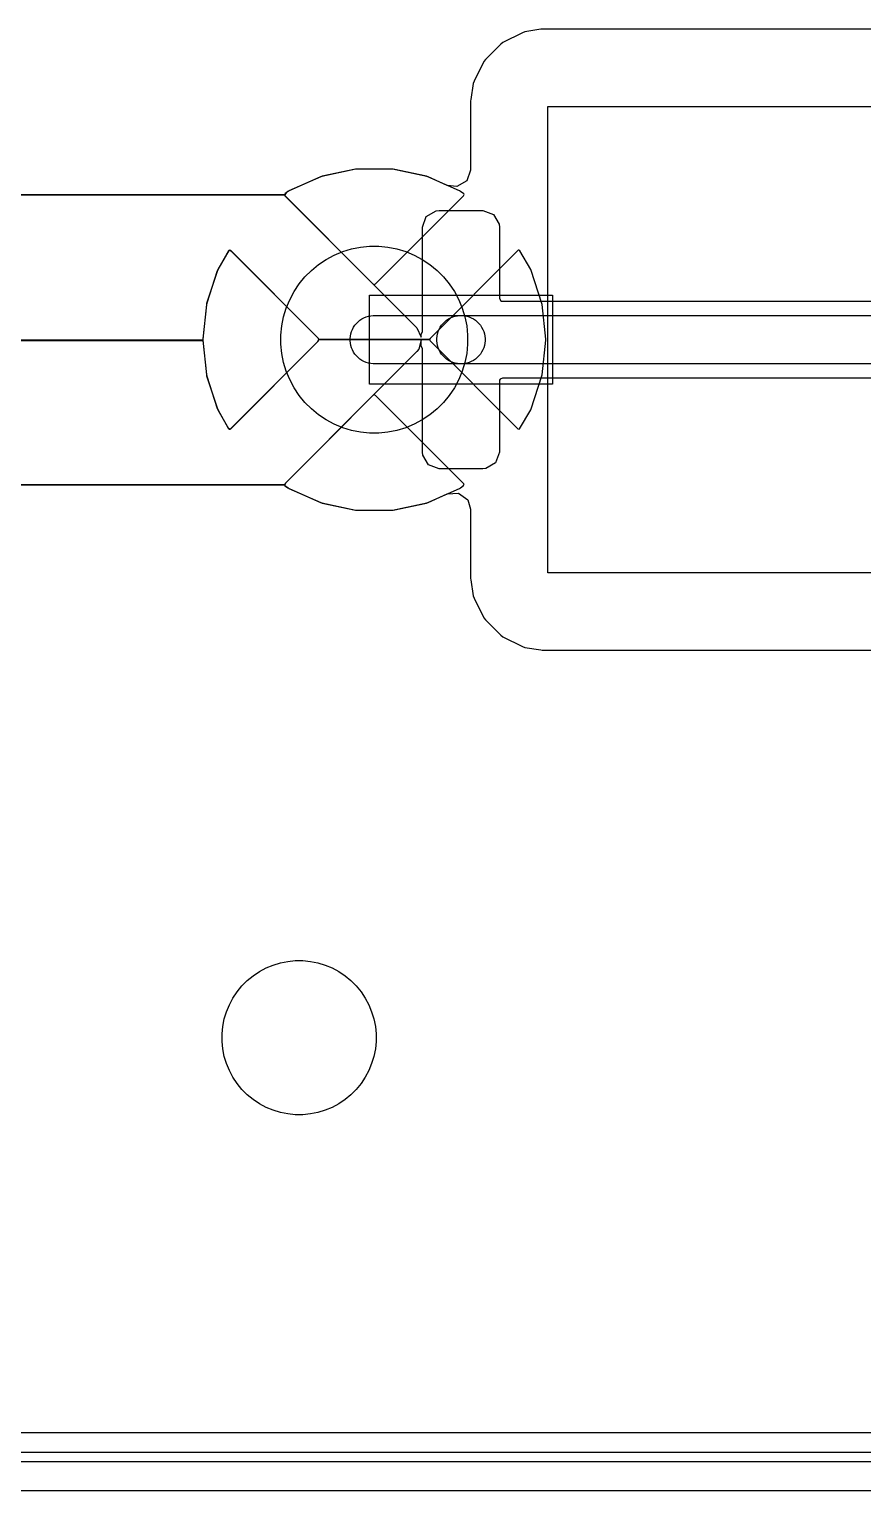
# Model space of a CAD drawing. Extents: x 124579 to 173950, y -108350 to -87650.
# Drawn here: x 165300 to 169625, y -108350 to -100770 of the extents above; entities that cross this region are included whole.
import ezdxf

# ---------------------------------------------------------------- set-up
doc = ezdxf.new("R2010")
doc.units = 0
for name, color, linetype in [('L2D0_Cu1', 1, 'CONTINUOUS'), ('L4D0_Cu2', 2, 'CONTINUOUS'), ('L7D0_Profile1', 3, 'CONTINUOUS')]:
    doc.layers.add(name, color=color, linetype=linetype)

msp = doc.modelspace()

# ---------------------------------------------------------------- linework, layer by layer
at = {"layer": 'L2D0_Cu1'}
for points in [[(167990, -103590), (167990, -101170), (173070, -101170), (173070, -103590)], [(167066.202, -102864.416), (167018.836, -102859.751), (166972.155, -102850.465), (166926.608, -102836.649), (166882.636, -102818.435), (166840.66, -102795.998), (166801.086, -102769.556), (166764.294, -102739.361), (166730.639, -102705.706), (166700.444, -102668.914), (166674.002, -102629.34), (166651.565, -102587.364), (166633.351, -102543.392), (166619.535, -102497.845), (166610.249, -102451.164), (166605.584, -102403.798), (166605.584, -102356.202), (166610.249, -102308.836), (166619.535, -102262.155), (166633.351, -102216.608), (166651.565, -102172.636), (166674.002, -102130.66), (166700.444, -102091.086), (166730.639, -102054.294), (166764.294, -102020.639), (166801.086, -101990.444), (166840.66, -101964.002), (166882.636, -101941.565), (166926.608, -101923.351), (166972.155, -101909.535), (167018.836, -101900.249), (167066.202, -101895.584), (167113.798, -101895.584), (167161.164, -101900.249), (167207.845, -101909.535), (167253.392, -101923.351), (167297.364, -101941.565), (167339.34, -101964.002), (167378.914, -101990.444), (167415.706, -102020.639), (167449.361, -102054.294), (167479.556, -102091.086), (167505.998, -102130.66), (167528.435, -102172.636), (167546.649, -102216.608), (167560.465, -102262.155), (167569.751, -102308.836), (167574.416, -102356.202), (167574.416, -102403.798), (167569.751, -102451.164), (167560.465, -102497.845), (167546.649, -102543.392), (167528.435, -102587.364), (167505.998, -102629.34), (167479.556, -102668.914), (167449.361, -102705.706), (167415.706, -102739.361), (167378.914, -102769.556), (167339.34, -102795.998), (167297.364, -102818.435), (167253.392, -102836.649), (167207.845, -102850.465), (167161.164, -102859.751), (167113.798, -102864.416)], [(167065, -102610), (167065, -102150), (168015, -102150), (168015, -102610)], [(167083.859, -102505), (167071.637, -102503.796), (167059.591, -102501.4), (167047.838, -102497.835), (167036.491, -102493.135), (167025.66, -102487.345), (167015.448, -102480.522), (167005.954, -102472.731), (166997.269, -102464.046), (166989.478, -102454.552), (166982.655, -102444.34), (166976.865, -102433.509), (166972.165, -102422.162), (166968.6, -102410.409), (166966.204, -102398.363), (166965, -102386.141), (166965, -102373.859), (166966.204, -102361.637), (166968.6, -102349.591), (166972.165, -102337.838), (166976.865, -102326.491), (166982.655, -102315.66), (166989.478, -102305.448), (166997.269, -102295.954), (167005.954, -102287.269), (167015.448, -102279.478), (167025.66, -102272.655), (167036.491, -102266.865), (167047.838, -102262.165), (167059.591, -102258.6), (167071.637, -102256.204), (167083.859, -102255), (167546.141, -102255), (167558.363, -102256.204), (167570.409, -102258.6), (167582.162, -102262.165), (167593.509, -102266.865), (167604.34, -102272.655), (167614.552, -102279.478), (167624.046, -102287.269), (167632.731, -102295.954), (167640.522, -102305.448), (167647.345, -102315.66), (167653.135, -102326.491), (167657.835, -102337.838), (167661.4, -102349.591), (167663.796, -102361.637), (167665, -102373.859), (167665, -102386.141), (167663.796, -102398.363), (167661.4, -102410.409), (167657.835, -102422.162), (167653.135, -102433.509), (167647.345, -102444.34), (167640.522, -102454.552), (167632.731, -102464.046), (167624.046, -102472.731), (167614.552, -102480.522), (167604.34, -102487.345), (167593.509, -102493.135), (167582.162, -102497.835), (167570.409, -102501.4), (167558.363, -102503.796), (167546.141, -102505)], [(166680.373, -106399.518), (166641.308, -106395.671), (166602.808, -106388.013), (166565.244, -106376.618), (166528.978, -106361.596), (166494.359, -106343.091), (166461.72, -106321.283), (166431.376, -106296.38), (166403.62, -106268.624), (166378.717, -106238.28), (166356.909, -106205.641), (166338.404, -106171.022), (166323.382, -106134.756), (166311.987, -106097.192), (166304.329, -106058.692), (166300.482, -106019.627), (166300.482, -105980.373), (166304.329, -105941.308), (166311.987, -105902.808), (166323.382, -105865.244), (166338.404, -105828.978), (166356.909, -105794.359), (166378.717, -105761.72), (166403.62, -105731.376), (166431.376, -105703.62), (166461.72, -105678.717), (166494.359, -105656.909), (166528.978, -105638.404), (166565.244, -105623.382), (166602.808, -105611.987), (166641.308, -105604.329), (166680.373, -105600.482), (166719.627, -105600.482), (166758.692, -105604.329), (166797.192, -105611.987), (166834.756, -105623.382), (166871.022, -105638.404), (166905.641, -105656.909), (166938.28, -105678.717), (166968.624, -105703.62), (166996.38, -105731.376), (167021.283, -105761.72), (167043.091, -105794.359), (167061.596, -105828.978), (167076.618, -105865.244), (167088.013, -105902.808), (167095.671, -105941.308), (167099.518, -105980.373), (167099.518, -106019.627), (167095.671, -106058.692), (167088.013, -106097.192), (167076.618, -106134.756), (167061.596, -106171.022), (167043.091, -106205.641), (167021.283, -106238.28), (166996.38, -106268.624), (166968.624, -106296.38), (166938.28, -106321.283), (166905.641, -106343.091), (166871.022, -106361.596), (166834.756, -106376.618), (166797.192, -106388.013), (166758.692, -106395.671), (166719.627, -106399.518)]]:
    msp.add_lwpolyline(points, close=True, dxfattribs=at)
for points in [[(150925.5, -101628.019), (166624.219, -101628.019), (166625.279, -101632.436), (167083.107, -102090.264), (167090, -102093.119), (167096.893, -102090.264), (167552.877, -101634.28), (167555.732, -101627.387), (167553.994, -101623.191), (167537.018, -101610.857), (167532.591, -101608.301), (167367.328, -101534.722), (167362.477, -101533.146), (167185.526, -101495.533), (167180.453, -101495), (166999.547, -101495), (166994.474, -101495.533), (166817.523, -101533.146), (166812.672, -101534.722), (166647.412, -101608.3), (166642.98, -101610.859), (166628.116, -101621.659), (166624.219, -101628.019), (150925.5, -101628.019)], [(150846.058, -102382.55), (166200.393, -102382.55), (166219.303, -102562.464), (166220.364, -102567.455), (166276.266, -102739.503), (166278.344, -102744.171), (166333.734, -102840.11), (166339.651, -102844.65), (166342.94, -102844.217), (166800.264, -102386.893), (166803.119, -102380), (167376.881, -102380), (167379.736, -102386.893), (167834.5, -102841.657), (167841.393, -102844.512), (167844.457, -102843.243), (167901.656, -102744.171), (167903.734, -102739.503), (167959.636, -102567.455), (167960.697, -102562.464), (167979.607, -102382.55), (167979.607, -102377.45), (167960.697, -102197.536), (167959.636, -102192.545), (167903.734, -102020.497), (167901.656, -102015.829), (167846.266, -101919.89), (167840.349, -101915.35), (167837.06, -101915.783), (167379.736, -102373.107), (167376.881, -102380), (166803.119, -102380), (166800.264, -102373.107), (166345.5, -101918.343), (166338.607, -101915.488), (166335.543, -101916.757), (166278.344, -102015.829), (166276.266, -102020.497), (166220.364, -102192.545), (166219.303, -102197.536), (166200.393, -102377.45), (166200.393, -102382.55), (150846.058, -102382.55)], [(170536.141, -102505), (167533.859, -102505), (167521.637, -102503.796), (167509.591, -102501.4), (167497.838, -102497.835), (167486.491, -102493.135), (167475.66, -102487.345), (167465.448, -102480.522), (167455.954, -102472.731), (167447.269, -102464.046), (167439.478, -102454.552), (167432.655, -102444.34), (167426.865, -102433.509), (167422.165, -102422.162), (167418.6, -102410.409), (167416.204, -102398.363), (167415, -102386.141), (167415, -102373.859), (167416.204, -102361.637), (167418.6, -102349.591), (167422.165, -102337.838), (167426.865, -102326.491), (167432.655, -102315.66), (167439.478, -102305.448), (167447.269, -102295.954), (167455.954, -102287.269), (167465.448, -102279.478), (167475.66, -102272.655), (167486.491, -102266.865), (167497.838, -102262.165), (167509.591, -102258.6), (167521.637, -102256.204), (167533.859, -102255), (170536.141, -102255)], [(149600.5, -103132.613), (166624.268, -103132.613), (166626.006, -103136.809), (166642.982, -103149.143), (166647.409, -103151.699), (166812.672, -103225.278), (166817.523, -103226.854), (166994.474, -103264.467), (166999.547, -103265), (167180.453, -103265), (167185.526, -103264.467), (167362.477, -103226.854), (167367.328, -103225.278), (167532.591, -103151.699), (167537.018, -103149.143), (167551.885, -103138.342), (167555.783, -103131.981), (167554.722, -103127.565), (167096.893, -102669.736), (167090, -102666.881), (167083.107, -102669.736), (166627.123, -103125.72), (166624.268, -103132.613), (149600.5, -103132.613)], [(170122.077, -108049.5), (133878.343, -108049.5)]]:
    msp.add_lwpolyline(points, dxfattribs=at)
at = {"layer": 'L4D0_Cu2'}
for points in [[(170319.568, -100770.001), (167961.916, -100770.001), (167955.164, -100770.532), (167871.58, -100783.77), (167858.783, -100787.927), (167758.021, -100839.268), (167747.142, -100847.172), (167667.172, -100927.142), (167659.268, -100938.021), (167607.925, -101038.788), (167603.77, -101051.575), (167590.531, -101135.165), (167590, -101141.914), (167590, -101500.663), (167569.763, -101556.264), (167518.521, -101585.849), (167468.317, -101579.685), (167369.127, -101535.523), (167360.551, -101532.736), (167187.448, -101495.942), (167178.486, -101495), (167001.514, -101495), (166992.552, -101495.942), (166819.449, -101532.736), (166810.873, -101535.523), (166649.204, -101607.502), (166641.393, -101612.013), (166632.571, -101618.422), (166625.618, -101628.731), (159458.176, -101628.731)], [(159496.51, -101628.019), (166624.219, -101628.019), (166625.279, -101632.436), (167083.107, -102090.264), (167090, -102093.119), (167096.893, -102090.264), (167552.877, -101634.28), (167555.732, -101627.387), (167553.994, -101623.191), (167537.018, -101610.857), (167532.591, -101608.301), (167367.328, -101534.722), (167362.477, -101533.146), (167185.526, -101495.533), (167180.453, -101495), (166999.547, -101495), (166994.474, -101495.533), (166817.523, -101533.146), (166812.672, -101534.722), (166647.412, -101608.3), (166642.98, -101610.859), (166628.116, -101621.659), (166624.219, -101628.019), (159496.51, -101628.019)], [(159458.176, -101628.731), (166625.618, -101628.731), (166626.093, -101633.25), (167311.678, -102318.835), (167333.84, -102366.361), (167333.84, -102351.998), (167340, -102340.165), (167340, -101796.5), (167360.237, -101740.899), (167411.479, -101711.314), (167426.5, -101710), (167653.5, -101710), (167709.101, -101730.237), (167738.686, -101781.479), (167740, -101796.5), (167740, -102164.749), (167744.252, -102176.432), (167750.432, -102180), (170314.749, -102180)], [(164543.799, -102384.51), (166200.599, -102384.51), (166219.097, -102560.509), (166220.972, -102569.325), (166275.657, -102737.631), (166279.327, -102745.873), (166330.981, -102835.341), (166340.506, -102843.334), (166342.979, -102843.334), (166345.306, -102841.851), (166796.372, -102390.785), (166801.627, -102379.517), (166799.779, -102372.622), (166349.392, -101922.235), (166338.124, -101916.98), (166335.734, -101917.621), (166333.87, -101919.654), (166279.327, -102014.127), (166275.657, -102022.369), (166220.972, -102190.675), (166219.097, -102199.491), (166200.599, -102375.49), (166200.599, -102384.51), (164543.799, -102384.51)], [(164575.621, -102382.55), (166200.393, -102382.55), (166219.303, -102562.464), (166220.364, -102567.455), (166276.266, -102739.503), (166278.344, -102744.171), (166333.734, -102840.11), (166339.651, -102844.65), (166342.94, -102844.217), (166800.264, -102386.893), (166803.119, -102380), (167376.881, -102380), (167379.736, -102386.893), (167834.5, -102841.657), (167841.393, -102844.512), (167844.457, -102843.243), (167901.656, -102744.171), (167903.734, -102739.503), (167959.636, -102567.455), (167960.697, -102562.464), (167979.607, -102382.55), (167979.607, -102377.45), (167960.697, -102197.536), (167959.636, -102192.545), (167903.734, -102020.497), (167901.656, -102015.829), (167846.266, -101919.89), (167840.349, -101915.35), (167837.06, -101915.783), (167379.736, -102373.107), (167376.881, -102380), (166803.119, -102380), (166800.264, -102373.107), (166345.5, -101918.343), (166338.607, -101915.488), (166335.543, -101916.757), (166278.344, -102015.829), (166276.266, -102020.497), (166220.364, -102192.545), (166219.303, -102197.536), (166200.393, -102377.45), (166200.393, -102382.55), (164575.621, -102382.55)], [(170319.568, -102580), (167755.251, -102580), (167743.568, -102584.252), (167740, -102590.432), (167740, -102963.5), (167719.763, -103019.101), (167668.521, -103048.686), (167653.5, -103050), (167426.5, -103050), (167370.899, -103029.763), (167341.314, -102978.521), (167340, -102963.5), (167340, -102428.096), (167333.839, -102411.168), (167333.839, -102383.077), (167321.37, -102429.614), (167311.678, -102441.165), (166631.015, -103121.828), (166625.76, -103133.096), (164678.299, -103133.096)], [(164700.5, -103132.613), (166624.268, -103132.613), (166626.006, -103136.809), (166642.982, -103149.143), (166647.409, -103151.699), (166812.672, -103225.278), (166817.523, -103226.854), (166994.474, -103264.467), (166999.547, -103265), (167180.453, -103265), (167185.526, -103264.467), (167362.477, -103226.854), (167367.328, -103225.278), (167532.591, -103151.699), (167537.018, -103149.143), (167551.885, -103138.342), (167555.783, -103131.981), (167554.722, -103127.565), (167096.893, -102669.736), (167090, -102666.881), (167083.107, -102669.736), (166627.123, -103125.72), (166624.268, -103132.613), (164700.5, -103132.613)], [(164678.299, -103133.096), (166625.76, -103133.096), (166626.936, -103137.485), (166641.393, -103147.989), (166649.203, -103152.498), (166810.873, -103224.477), (166819.449, -103227.264), (166992.552, -103264.058), (167001.514, -103265), (167178.486, -103265), (167187.448, -103264.058), (167360.551, -103227.264), (167369.131, -103224.476), (167468.319, -103180.315), (167527.344, -103176.188), (167575.213, -103210.967), (167590.001, -103259.337), (167590.001, -103618.084), (167590.532, -103624.836), (167603.77, -103708.42), (167607.927, -103721.217), (167659.268, -103821.979), (167667.172, -103832.858), (167747.142, -103912.828), (167758.021, -103920.732), (167858.788, -103972.075), (167871.575, -103976.23), (167955.165, -103989.469), (167961.914, -103990), (170314.749, -103990)], [(170122.077, -108049.5), (133878.343, -108049.5)], [(170123.543, -108199.5), (133860.045, -108199.5)]]:
    msp.add_lwpolyline(points, dxfattribs=at)
for points in [[(167990, -103590), (167990, -101170), (173070, -101170), (173070, -103590)], [(167066.202, -102864.416), (167018.836, -102859.751), (166972.155, -102850.465), (166926.608, -102836.649), (166882.636, -102818.435), (166840.66, -102795.998), (166801.086, -102769.556), (166764.294, -102739.361), (166730.639, -102705.706), (166700.444, -102668.914), (166674.002, -102629.34), (166651.565, -102587.364), (166633.351, -102543.392), (166619.535, -102497.845), (166610.249, -102451.164), (166605.584, -102403.798), (166605.584, -102356.202), (166610.249, -102308.836), (166619.535, -102262.155), (166633.351, -102216.608), (166651.565, -102172.636), (166674.002, -102130.66), (166700.444, -102091.086), (166730.639, -102054.294), (166764.294, -102020.639), (166801.086, -101990.444), (166840.66, -101964.002), (166882.636, -101941.565), (166926.608, -101923.351), (166972.155, -101909.535), (167018.836, -101900.249), (167066.202, -101895.584), (167113.798, -101895.584), (167161.164, -101900.249), (167207.845, -101909.535), (167253.392, -101923.351), (167297.364, -101941.565), (167339.34, -101964.002), (167378.914, -101990.444), (167415.706, -102020.639), (167449.361, -102054.294), (167479.556, -102091.086), (167505.998, -102130.66), (167528.435, -102172.636), (167546.649, -102216.608), (167560.465, -102262.155), (167569.751, -102308.836), (167574.416, -102356.202), (167574.416, -102403.798), (167569.751, -102451.164), (167560.465, -102497.845), (167546.649, -102543.392), (167528.435, -102587.364), (167505.998, -102629.34), (167479.556, -102668.914), (167449.361, -102705.706), (167415.706, -102739.361), (167378.914, -102769.556), (167339.34, -102795.998), (167297.364, -102818.435), (167253.392, -102836.649), (167207.845, -102850.465), (167161.164, -102859.751), (167113.798, -102864.416)], [(167065, -102610), (167065, -102150), (168015, -102150), (168015, -102610)], [(166680.373, -106399.518), (166641.308, -106395.671), (166602.808, -106388.013), (166565.244, -106376.618), (166528.978, -106361.596), (166494.359, -106343.091), (166461.72, -106321.283), (166431.376, -106296.38), (166403.62, -106268.624), (166378.717, -106238.28), (166356.909, -106205.641), (166338.404, -106171.022), (166323.382, -106134.756), (166311.987, -106097.192), (166304.329, -106058.692), (166300.482, -106019.627), (166300.482, -105980.373), (166304.329, -105941.308), (166311.987, -105902.808), (166323.382, -105865.244), (166338.404, -105828.978), (166356.909, -105794.359), (166378.717, -105761.72), (166403.62, -105731.376), (166431.376, -105703.62), (166461.72, -105678.717), (166494.359, -105656.909), (166528.978, -105638.404), (166565.244, -105623.382), (166602.808, -105611.987), (166641.308, -105604.329), (166680.373, -105600.482), (166719.627, -105600.482), (166758.692, -105604.329), (166797.192, -105611.987), (166834.756, -105623.382), (166871.022, -105638.404), (166905.641, -105656.909), (166938.28, -105678.717), (166968.624, -105703.62), (166996.38, -105731.376), (167021.283, -105761.72), (167043.091, -105794.359), (167061.596, -105828.978), (167076.618, -105865.244), (167088.013, -105902.808), (167095.671, -105941.308), (167099.518, -105980.373), (167099.518, -106019.627), (167095.671, -106058.692), (167088.013, -106097.192), (167076.618, -106134.756), (167061.596, -106171.022), (167043.091, -106205.641), (167021.283, -106238.28), (166996.38, -106268.624), (166968.624, -106296.38), (166938.28, -106321.283), (166905.641, -106343.091), (166871.022, -106361.596), (166834.756, -106376.618), (166797.192, -106388.013), (166758.692, -106395.671), (166719.627, -106399.518)]]:
    msp.add_lwpolyline(points, close=True, dxfattribs=at)
at = {"layer": 'L7D0_Profile1'}
for points in [[(133845.087, -108150), (170154.913, -108150)], [(170154.913, -108350), (133845.087, -108350)]]:
    msp.add_lwpolyline(points, dxfattribs=at)

doc.saveas('drawing.dxf')
